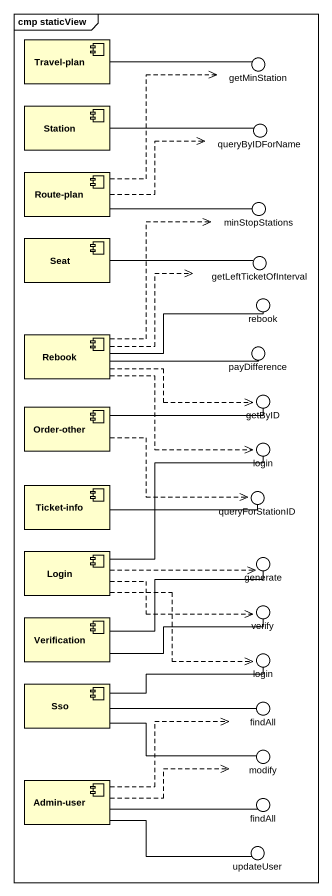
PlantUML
@startuml
mainframe cmp staticView
component "Travel-plan" as Travel_plan
() getMinStation
component Station
() queryByIDForName
component "Route-plan" as Route_plan
() minStopStations
component Seat
() getLeftTicketOfInterval
() rebook
component Rebook
() payDifference
() getByID
component "Order-other" as Order_other
() login
component "Ticket-info" as Ticket_info
() queryForStationID
component Login
() generate
component Verification
() verify
() "login" as login_2
component Sso
() findAll
component "Admin-user" as Admin_user
() modify
() "findAll" as findAll_2
() updateUser
Travel_plan -right- getMinStation
Station -right- queryByIDForName
Route_plan .up.> getMinStation
Route_plan .right.> queryByIDForName
Route_plan -right- minStopStations
Seat -right- getLeftTicketOfInterval
Rebook .up.> minStopStations
Rebook .right.> getLeftTicketOfInterval
Rebook -right- rebook
Rebook -right- payDifference
Rebook .right.> getByID
Rebook .right.> login
Order_other -right- getByID
Order_other .right.> queryForStationID
Ticket_info -right- queryForStationID
Login -up- login
Login .right.> generate
Login .right.> verify
Login .right.> login_2
Verification -right- generate
Verification -right- verify
Sso -right- login_2
Sso -right- findAll
Sso -right- modify
Admin_user .right.> findAll
Admin_user .right.> modify
Admin_user -right- findAll_2
Admin_user -right- updateUser
@enduml
